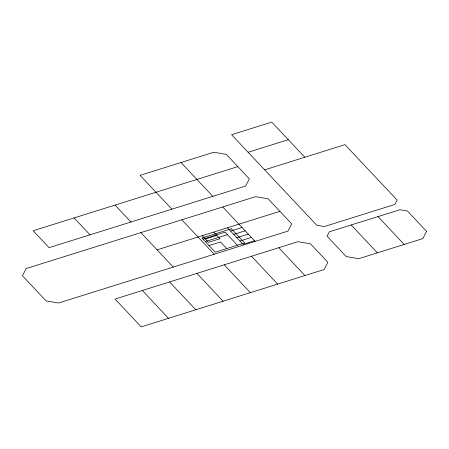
<?xml version="1.0" encoding="UTF-8"?>
<svg xmlns="http://www.w3.org/2000/svg" width="449" height="449" viewBox="0 0 449 449"><rect width="100%" height="100%" fill="white"/><g stroke="black" fill="none" stroke-linecap="round" stroke-linejoin="round"><path stroke-width="0.67" d="M248.134 152.273L288.303 139.678L304.826 157.24M237.847 166.613L33.142 230.758L49.048 247.657L245.637 186.066L249.335 178.837L226.318 154.372L213.797 152.239L140.099 175.351L171.911 209.167M264.652 169.84L344.967 144.645L397.146 200.086L394.912 204.43L324.318 226.543L316.781 225.263L231.605 134.711L271.774 122.117L288.303 139.678M157.066 249.846L279.918 211.339L291.704 223.855L287.989 231.095L58.578 303.019L46.056 300.886L22.45 275.787L26.182 268.553L255.61 196.668L268.132 198.817L279.918 211.339M202.965 239.109L225.129 232.155L237.426 245.233M205.345 239.008L216.822 235.411M230.595 231.089L242.073 227.491M205.294 241.579L227.458 234.631M233.71 234.4L245.188 230.803M209.032 245.558L220.51 241.955L226.739 248.583M236.825 237.717L248.303 234.12M239.946 241.029L251.423 237.431M254.538 240.743L243.061 244.34L227.48 227.778M142.339 290.486L115.045 299.045L141.21 326.883L324.15 269.529L327.849 262.3L310.484 243.829L297.962 241.697L142.339 290.486L168.493 318.319M378.013 216.592L404.162 244.441M351.202 224.983L377.396 252.838M278.79 247.708L304.955 275.546M181.031 162.516L212.837 196.342M222.755 206.955L255.15 241.394M251.491 256.261L277.662 284.105M213.707 232.094L219.937 238.722L208.465 242.32L202.23 235.697M181.823 219.786L214.207 254.229M224.208 264.82L250.368 292.658M196.915 273.374L223.086 301.212M115.062 205.086L130.962 221.991M140.879 232.616L173.252 267.076M169.627 281.933L195.792 309.771M74.107 217.917L90.013 234.816M426.55 231.347L422.857 238.582L358.745 258.686L346.224 256.553L327.052 236.185L329.285 231.841L399.896 209.739L407.417 211.008L426.55 231.347M231.37 228.788L201.938 238.015L215.262 252.181L244.699 242.954L231.37 228.788"/></g></svg>
